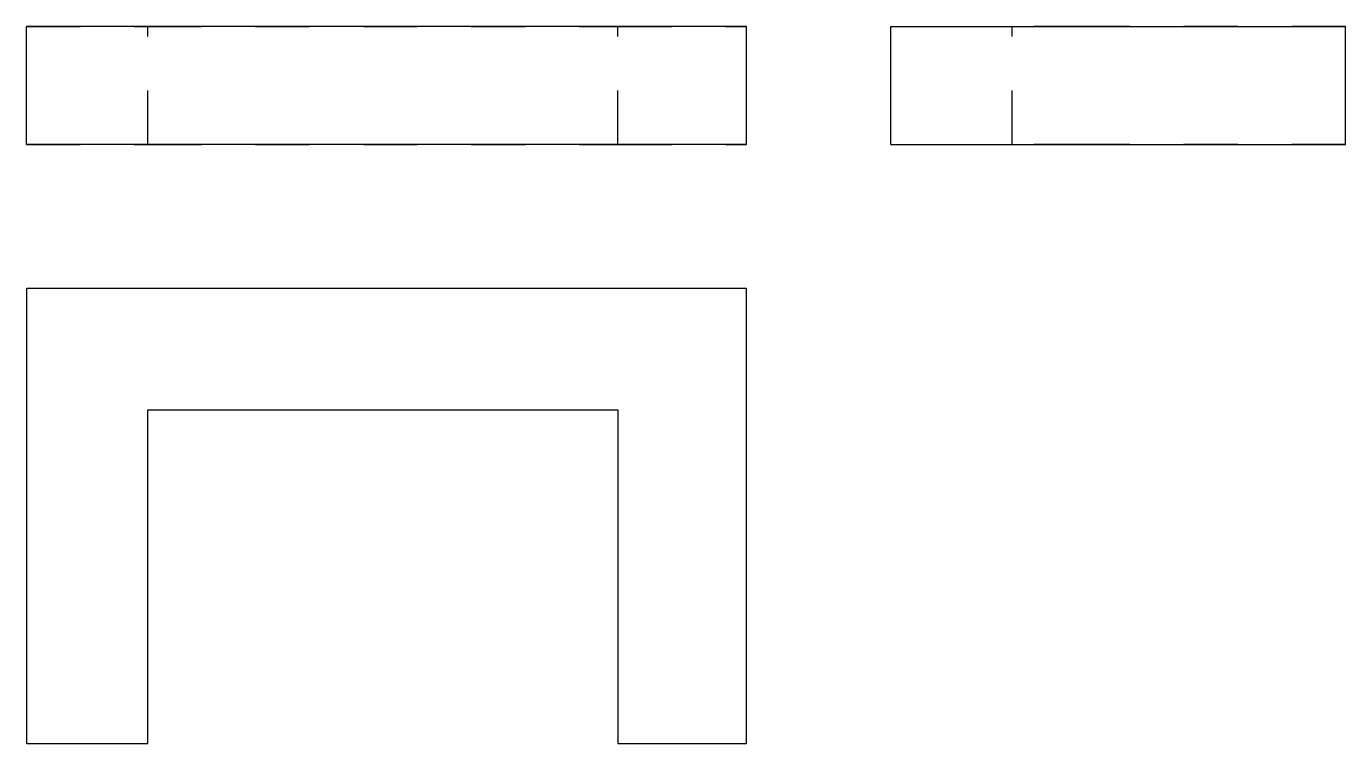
# Model space of a CAD drawing. Extents: x 0 to 2.45, y 0 to 1.33.
import ezdxf

# ---------------------------------------------------------------- set-up
doc = ezdxf.new("R2010")
doc.units = 0
doc.linetypes.add('HIDDEN', pattern=[0.066797, 0.044554, -0.022243])
for name, color, linetype in [('FRONT', 7, 'CONTINUOUS'), ('FRONT_HID', 7, 'HIDDEN'), ('LEFT', 7, 'CONTINUOUS'), ('LEFT_HID', 7, 'HIDDEN'), ('TOP', 7, 'CONTINUOUS')]:
    doc.layers.add(name, color=color, linetype=linetype)

msp = doc.modelspace()

# ---------------------------------------------------------------- linework, layer by layer
at = {"layer": 'FRONT'}
for p, q in [((1.335938, 1.329687), (0, 1.329687)), ((0, 1.110937), (0, 1.329687)), ((1.335938, 1.110937), (1.335938, 1.329687)), ((1.335938, 1.110937), (0, 1.110937))]:
    msp.add_line(p, q, dxfattribs=at)
at = {"layer": 'FRONT_HID', "linetype": 'HIDDEN'}
for p, q in [((0, 1.329687), (0.225, 1.329687)), ((0.225, 1.110937), (0.225, 1.329687)), ((0.225, 1.110937), (0.225, 1.329687)), ((0.225, 1.110937), (0.225, 1.329687)), ((0.225, 1.329687), (1.096875, 1.329687)), ((1.096875, 1.110937), (1.096875, 1.329687)), ((1.096875, 1.110937), (1.096875, 1.329687)), ((1.096875, 1.329687), (1.335938, 1.329687)), ((0, 1.110937), (0.225, 1.110937)), ((0.225, 1.110937), (1.096875, 1.110937)), ((1.096875, 1.110937), (1.335938, 1.110937))]:
    msp.add_line(p, q, dxfattribs=at)
at = {"layer": 'LEFT'}
for p, q in [((1.603125, 1.110937), (1.603125, 1.329687)), ((1.603125, 1.329687), (2.446875, 1.329687)), ((2.446875, 1.110937), (2.446875, 1.329687)), ((1.603125, 1.110937), (2.446875, 1.110937))]:
    msp.add_line(p, q, dxfattribs=at)
at = {"layer": 'LEFT_HID', "linetype": 'HIDDEN'}
for p, q in [((1.96875, 1.329687), (1.828125, 1.329687)), ((1.828125, 1.110937), (1.828125, 1.329687)), ((1.828125, 1.110937), (1.828125, 1.329687)), ((1.828125, 1.329687), (2.446875, 1.329687)), ((2.446875, 1.329687), (1.96875, 1.329687)), ((1.96875, 1.110937), (1.828125, 1.110937)), ((1.828125, 1.110937), (2.446875, 1.110937)), ((2.446875, 1.110937), (1.96875, 1.110937))]:
    msp.add_line(p, q, dxfattribs=at)
at = {"layer": 'TOP'}
for p, q in [((1.335938, 0.84375), (0, 0.84375)), ((0, 0.84375), (0, 0)), ((1.335938, 0), (1.335938, 0.84375)), ((0.225, 0.478125), (0.225, 0.61875)), ((0.225, 0.61875), (1.096875, 0.61875)), ((1.096875, 0.61875), (1.096875, 0)), ((0.225, 0), (0.225, 0.478125)), ((0, 0), (0.225, 0)), ((1.096875, 0), (1.335938, 0))]:
    msp.add_line(p, q, dxfattribs=at)

doc.saveas('drawing.dxf')
